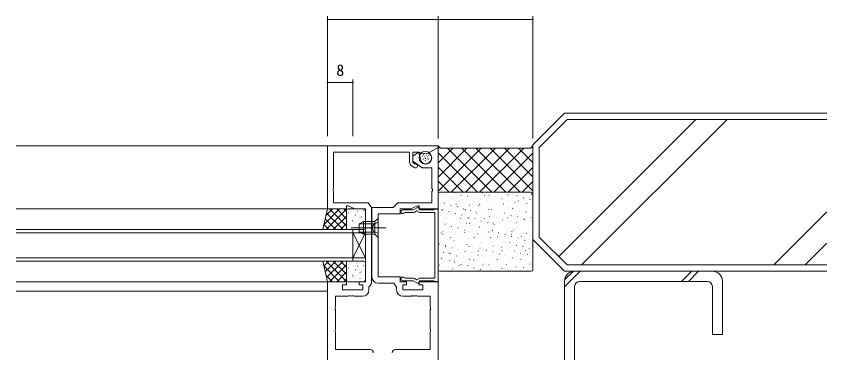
# Model space of a CAD drawing. Units: millimetres, scale not verified. Extents: x -841 to 746, y -594 to 534.
# Drawn here: x 250 to 506.5, y -37.5 to 69 of the extents above; entities that cross this region are included whole.
import ezdxf
from ezdxf.enums import TextEntityAlignment as Align

# ---------------------------------------------------------------- set-up
doc = ezdxf.new("R2010")
doc.units = ezdxf.units.MM
doc.header["$LTSCALE"] = 2
doc.linetypes.add('CHAIN2', pattern=[12, 9, -1, 1, -1])
doc.linetypes.add('DASHED3', pattern=[4, 3, -1])
for name, color, linetype, lineweight in [('0-3_YKK_12', 2, 'Continuous', 9), ('0-4_YSS_K', 3, 'Continuous', 9), ('0-5_YKK_D', 6, 'Continuous', 9), ('0-6_YKK_13', 4, 'Continuous', 9), ('0-7_YKK_11', 7, 'Continuous', 9)]:
    doc.layers.add(name, color=color, linetype=linetype, lineweight=lineweight)
doc.styles.add('ＭＳ ゴシック', font='')
doc.styles.get('ＭＳ ゴシック').set_extended_font_data('MS Gothic')

msp = doc.modelspace()

# ---------------------------------------------------------------- linework, layer by layer
at = {"layer": '0-3_YKK_12'}
for p, q in [((348.834, 28.008), (250.034, 28.008)), ((348.534, 8.008), (250.034, 8.008)), ((356.534, 1.508), (250.034, 1.508)), ((356.534, 0.508), (250.034, 0.508)), ((356.534, 1.508), (356.534, -8.492)), ((356.534, -7.492), (250.034, -7.492)), ((356.534, -8.492), (250.034, -8.492)), ((348.534, -14.992), (250.034, -14.992)), ((348.534, -17.992), (250.034, -17.992))]:
    msp.add_line(p, q, dxfattribs=at)
at = {"layer": '0-4_YSS_K'}
for p, q in [((423.534, 38.308), (413.534, 28.308)), ((424.363, 36.308), (415.534, 27.479)), ((465.066, 36.308), (421.714, -7.044)), ((506.534, 38.308), (423.534, 38.308)), ((506.534, 36.308), (424.363, 36.308)), ((474.966, 36.308), (428.966, -9.692)), ((413.534, 28.308), (413.534, -1.692)), ((384.284, 27.258), (383.534, 28.008)), ((383.534, 27.093), (383.992, 27.55)), ((383.534, 13.622), (397.169, 27.258)), ((383.534, 18.112), (392.679, 27.258)), ((383.534, 22.603), (388.189, 27.258)), ((395.998, 13.308), (383.534, 25.772)), ((384.284, 27.258), (412.784, 27.258)), ((400.488, 13.308), (386.538, 27.258)), ((387.71, 13.308), (401.66, 27.258)), ((404.978, 13.308), (391.028, 27.258)), ((392.2, 13.308), (406.15, 27.258)), ((409.468, 13.308), (395.518, 27.258)), ((396.69, 13.308), (410.64, 27.258)), ((413.534, 13.732), (400.009, 27.258)), ((401.18, 13.308), (413.534, 25.662)), ((413.534, 18.222), (404.499, 27.258)), ((413.534, 22.712), (408.989, 27.258)), ((412.784, 27.258), (413.534, 28.008)), ((413.534, 27.202), (413.131, 27.605)), ((415.534, 27.479), (415.534, -0.864)), ((391.508, 13.308), (383.534, 21.281)), ((405.67, 13.308), (413.534, 21.172)), ((387.018, 13.308), (383.534, 16.791)), ((410.16, 13.308), (413.534, 16.682)), ((413.034, 13.308), (384.034, 13.308)), ((388.757, 13.235), (388.801, 13.259)), ((389.578, 12.98), (389.584, 12.987)), ((390.833, 12.802), (390.877, 12.826)), ((397.603, 13.093), (397.647, 13.117)), ((411.169, 13.002), (411.175, 13.009)), ((413.166, 12.941), (413.21, 12.965)), ((383.534, 12.808), (383.534, -11.192)), ((383.608, 10.33), (383.615, 10.337)), ((384.064, 12.511), (384.108, 12.535)), ((385.55, 12.497), (385.557, 12.505)), ((386.089, 11.777), (386.133, 11.801)), ((387.603, 10.775), (387.61, 10.783)), ((388.166, 11.345), (388.209, 11.369)), ((390.19, 10.611), (390.234, 10.635)), ((390.731, 12.143), (390.778, 12.231)), ((391.364, 10.96), (391.37, 10.968)), ((392.858, 12.068), (392.902, 12.092)), ((394.935, 11.636), (394.979, 11.66)), ((395.391, 11.443), (395.398, 11.45)), ((396.959, 10.902), (397.003, 10.926)), ((398.189, 12.272), (398.236, 12.361)), ((399.036, 10.469), (399.08, 10.493)), ((399.386, 11.889), (399.393, 11.896)), ((399.627, 12.359), (399.671, 12.383)), ((401.704, 11.927), (401.748, 11.951)), ((403.147, 12.073), (403.153, 12.081)), ((403.729, 11.193), (403.773, 11.217)), ((405.2, 10.351), (405.206, 10.359)), ((405.648, 12.402), (405.695, 12.49)), ((405.805, 10.76), (405.849, 10.784)), ((406.397, 12.65), (406.44, 12.674)), ((407.174, 12.556), (407.181, 12.564)), ((408.473, 12.218), (408.517, 12.242)), ((408.96, 10.536), (408.967, 10.544)), ((410.498, 11.484), (410.542, 11.508)), ((412.574, 11.051), (412.618, 11.075)), ((412.988, 11.019), (412.995, 11.027)), ((413.106, 12.531), (413.153, 12.62)), ((413.534, -11.192), (413.534, 12.808)), ((384.655, 7.637), (384.702, 7.726)), ((384.855, 7.696), (384.899, 7.72)), ((385.394, 8.31), (385.401, 8.317)), ((385.498, 9.887), (385.542, 9.911)), ((387.522, 9.153), (387.566, 9.177)), ((389.224, 9.291), (389.271, 9.38)), ((389.422, 8.793), (389.429, 8.8)), ((389.599, 8.721), (389.643, 8.745)), ((391.624, 7.987), (391.668, 8.011)), ((392.114, 7.767), (392.16, 7.855)), ((392.267, 10.178), (392.311, 10.202)), ((393.417, 9.238), (393.423, 9.246)), ((394.292, 9.444), (394.336, 9.468)), ((396.368, 9.012), (396.412, 9.036)), ((396.683, 9.421), (396.729, 9.509)), ((397.177, 9.423), (397.184, 9.43)), ((398.393, 8.278), (398.437, 8.302)), ((399.23, 7.701), (399.237, 7.708)), ((399.572, 7.896), (399.619, 7.985)), ((400.469, 7.845), (400.513, 7.869)), ((401.061, 9.735), (401.105, 9.759)), ((401.205, 9.906), (401.212, 9.913)), ((402.991, 7.886), (402.998, 7.893)), ((403.137, 9.303), (403.181, 9.327)), ((404.141, 9.55), (404.188, 9.639)), ((405.162, 8.569), (405.206, 8.593)), ((407.019, 8.369), (407.025, 8.376)), ((407.031, 8.026), (407.077, 8.114)), ((407.239, 8.136), (407.283, 8.16)), ((407.83, 10.026), (407.874, 10.05)), ((409.907, 9.594), (409.95, 9.618)), ((411.013, 8.814), (411.02, 8.822)), ((411.6, 9.68), (411.646, 9.768)), ((411.931, 8.86), (411.975, 8.883)), ((384.263, 5.806), (384.307, 5.83)), ((386.931, 7.263), (386.975, 7.287)), ((387.447, 6.588), (387.454, 6.595)), ((388.956, 6.529), (389, 6.553)), ((391.032, 6.097), (391.076, 6.121)), ((391.208, 6.773), (391.215, 6.78)), ((393.057, 5.363), (393.101, 5.387)), ((393.7, 7.554), (393.744, 7.578)), ((395.236, 7.255), (395.242, 7.263)), ((395.725, 6.82), (395.769, 6.844)), ((397.022, 5.236), (397.028, 5.243)), ((397.802, 6.388), (397.846, 6.412)), ((398.065, 5.045), (398.112, 5.133)), ((399.827, 5.654), (399.87, 5.678)), ((401.049, 5.718), (401.056, 5.726)), ((401.903, 5.221), (401.947, 5.245)), ((402.494, 7.111), (402.538, 7.135)), ((404.571, 6.679), (404.615, 6.703)), ((405.044, 6.164), (405.05, 6.171)), ((405.524, 5.174), (405.571, 5.263)), ((406.596, 5.945), (406.64, 5.969)), ((408.672, 5.512), (408.716, 5.536)), ((408.805, 6.349), (408.811, 6.356)), ((409.264, 7.402), (409.307, 7.426)), ((411.34, 6.97), (411.384, 6.994)), ((412.833, 6.832), (412.839, 6.839)), ((412.982, 5.304), (413.029, 5.392)), ((413.365, 6.236), (413.409, 6.26)), ((506.534, 7.065), (489.777, -9.692)), ((383.62, 3.614), (383.664, 3.638)), ((385.239, 4.122), (385.245, 4.13)), ((385.697, 3.182), (385.741, 3.206)), ((386.038, 3.261), (386.085, 3.35)), ((386.288, 5.072), (386.332, 5.096)), ((388.365, 4.639), (388.408, 4.663)), ((389.266, 4.605), (389.273, 4.612)), ((390.389, 3.905), (390.433, 3.929)), ((390.607, 4.915), (390.654, 5.004)), ((391.053, 2.585), (391.059, 2.592)), ((392.466, 3.473), (392.51, 3.497)), ((393.261, 5.051), (393.268, 5.058)), ((393.496, 3.391), (393.543, 3.479)), ((394.491, 2.739), (394.535, 2.763)), ((395.08, 3.068), (395.087, 3.075)), ((395.134, 4.93), (395.178, 4.954)), ((397.159, 4.196), (397.203, 4.22)), ((399.075, 3.514), (399.081, 3.521)), ((399.235, 3.764), (399.279, 3.788)), ((400.955, 3.52), (401.002, 3.609)), ((401.26, 3.03), (401.304, 3.054)), ((402.835, 3.698), (402.842, 3.706)), ((403.336, 2.597), (403.38, 2.621)), ((403.928, 4.487), (403.972, 4.511)), ((406.004, 4.055), (406.048, 4.079)), ((406.863, 4.181), (406.87, 4.189)), ((408.029, 3.321), (408.073, 3.345)), ((408.413, 3.65), (408.46, 3.738)), ((410.106, 2.888), (410.15, 2.912)), ((410.697, 4.778), (410.741, 4.802)), ((410.857, 4.627), (410.864, 4.634)), ((412.677, 2.644), (412.683, 2.652)), ((412.774, 4.346), (412.817, 4.37)), ((384.531, 0.41), (384.578, 0.499)), ((385.054, 0.99), (385.098, 1.014)), ((387.13, 0.558), (387.174, 0.582)), ((387.292, 2.4), (387.298, 2.408)), ((387.722, 2.448), (387.766, 2.472)), ((389.111, 0.418), (389.118, 0.425)), ((389.798, 2.016), (389.842, 2.039)), ((391.823, 1.281), (391.867, 1.305)), ((391.99, 0.54), (392.036, 0.628)), ((393.105, 0.863), (393.112, 0.871)), ((393.899, 0.849), (393.943, 0.873)), ((395.924, 0.115), (395.968, 0.139)), ((396.567, 2.306), (396.611, 2.33)), ((396.866, 1.048), (396.873, 1.055)), ((398.592, 1.572), (398.636, 1.596)), ((399.448, 0.669), (399.495, 0.757)), ((400.669, 1.14), (400.713, 1.164)), ((400.894, 1.531), (400.9, 1.538)), ((402.694, 0.406), (402.737, 0.43)), ((404.888, 1.976), (404.895, 1.984)), ((405.361, 1.863), (405.405, 1.887)), ((406.707, -0.006), (406.714, 0.001)), ((406.907, 0.798), (406.953, 0.887)), ((407.438, 1.431), (407.482, 1.455)), ((408.649, 2.161), (408.656, 2.169)), ((409.463, 0.697), (409.507, 0.721)), ((410.702, 0.439), (410.709, 0.447)), ((411.539, 0.264), (411.583, 0.288)), ((412.131, 2.154), (412.174, 2.178)), ((384.462, -0.899), (384.506, -0.875)), ((385.083, -0.065), (385.09, -0.058)), ((386.487, -1.634), (386.531, -1.61)), ((387.136, -1.787), (387.143, -1.78)), ((387.421, -1.114), (387.467, -1.026)), ((388.564, -2.066), (388.608, -2.042)), ((389.155, -0.176), (389.199, -0.152)), ((390.897, -1.602), (390.903, -1.595)), ((391.232, -0.608), (391.276, -0.585)), ((393.257, -1.343), (393.3, -1.319)), ((394.879, -0.985), (394.926, -0.897)), ((394.924, -1.12), (394.931, -1.112)), ((395.333, -1.775), (395.377, -1.751)), ((397.358, -2.509), (397.402, -2.485)), ((398.001, -0.318), (398.045, -0.294)), ((398.919, -0.674), (398.926, -0.667)), ((400.026, -1.052), (400.069, -1.028)), ((402.102, -1.484), (402.146, -1.46)), ((402.338, -0.856), (402.384, -0.767)), ((402.68, -0.489), (402.687, -0.482)), ((404.127, -2.218), (404.171, -2.194)), ((404.732, -2.211), (404.739, -2.204)), ((404.77, -0.027), (404.814, -0.003)), ((406.795, -0.761), (406.839, -0.737)), ((408.493, -2.026), (408.5, -2.019)), ((408.871, -1.193), (408.915, -1.169)), ((409.796, -0.726), (409.843, -0.638)), ((410.896, -1.927), (410.94, -1.903)), ((412.521, -1.543), (412.528, -1.536)), ((412.973, -2.36), (413.017, -2.336)), ((413.534, -1.692), (423.534, -11.692)), ((415.534, -0.864), (424.363, -9.692)), ((383.819, -3.091), (383.863, -3.067)), ((384.927, -4.253), (384.934, -4.245)), ((385.896, -3.523), (385.94, -3.499)), ((385.914, -3.966), (385.961, -3.877)), ((387.921, -4.258), (387.965, -4.234)), ((388.955, -3.77), (388.962, -3.763)), ((389.997, -4.69), (390.041, -4.666)), ((390.589, -2.8), (390.632, -2.776)), ((392.665, -3.232), (392.709, -3.209)), ((392.949, -3.324), (392.956, -3.317)), ((393.372, -3.836), (393.419, -3.748)), ((394.69, -3.967), (394.734, -3.943)), ((396.71, -3.14), (396.717, -3.132)), ((396.766, -4.399), (396.81, -4.375)), ((398.763, -4.862), (398.77, -4.854)), ((398.791, -5.133), (398.835, -5.109)), ((399.434, -2.942), (399.478, -2.918)), ((400.738, -2.657), (400.745, -2.649)), ((400.831, -3.707), (400.878, -3.619)), ((401.459, -3.676), (401.503, -3.652)), ((402.524, -4.677), (402.531, -4.669)), ((403.536, -4.108), (403.58, -4.084)), ((405.561, -4.842), (405.604, -4.818)), ((406.204, -2.651), (406.247, -2.627)), ((406.552, -4.194), (406.559, -4.186)), ((408.228, -3.385), (408.272, -3.361)), ((408.289, -3.578), (408.336, -3.489)), ((410.305, -3.817), (410.349, -3.793)), ((410.546, -3.748), (410.553, -3.741)), ((411.179, -5.102), (411.226, -5.014)), ((412.33, -4.551), (412.374, -4.527)), ((506.534, -2.834), (499.676, -9.692)), ((384.662, -7.605), (384.706, -7.581)), ((385.253, -5.715), (385.297, -5.691)), ((386.98, -5.975), (386.987, -5.967)), ((387.329, -6.147), (387.373, -6.123)), ((388.803, -5.49), (388.85, -5.402)), ((389.354, -6.881), (389.398, -6.858)), ((390.741, -5.79), (390.748, -5.783)), ((391.431, -7.314), (391.475, -7.29)), ((392.022, -5.424), (392.066, -5.4)), ((392.794, -7.512), (392.801, -7.504)), ((394.099, -5.857), (394.143, -5.832)), ((394.769, -5.307), (394.775, -5.3)), ((396.124, -6.591), (396.167, -6.567)), ((396.262, -5.361), (396.309, -5.273)), ((396.555, -7.327), (396.561, -7.32)), ((398.2, -7.023), (398.244, -6.999)), ((400.582, -6.844), (400.589, -6.837)), ((400.868, -5.566), (400.912, -5.542)), ((402.893, -6.3), (402.936, -6.276)), ((403.72, -5.232), (403.767, -5.143)), ((404.577, -6.399), (404.584, -6.391)), ((404.969, -6.732), (405.013, -6.708)), ((406.994, -7.466), (407.038, -7.442)), ((407.637, -5.275), (407.681, -5.251)), ((408.338, -6.214), (408.344, -6.206)), ((409.662, -6.009), (409.706, -5.985)), ((411.738, -6.441), (411.782, -6.417)), ((412.365, -5.731), (412.372, -5.724)), ((384.019, -9.796), (384.062, -9.772)), ((384.772, -8.44), (384.778, -8.433)), ((386.095, -10.229), (386.139, -10.205)), ((386.686, -8.339), (386.73, -8.315)), ((386.824, -10.162), (386.831, -10.155)), ((387.297, -8.342), (387.344, -8.253)), ((388.763, -8.771), (388.807, -8.747)), ((388.799, -7.957), (388.806, -7.95)), ((390.186, -9.866), (390.233, -9.778)), ((390.585, -9.977), (390.592, -9.97)), ((390.788, -9.505), (390.832, -9.481)), ((392.864, -9.938), (392.908, -9.914)), ((393.456, -8.048), (393.499, -8.024)), ((394.613, -9.495), (394.62, -9.487)), ((394.755, -8.212), (394.802, -8.124)), ((395.532, -8.48), (395.576, -8.456)), ((397.557, -9.214), (397.601, -9.191)), ((397.645, -9.737), (397.691, -9.649)), ((398.608, -9.049), (398.614, -9.042)), ((399.634, -9.647), (399.677, -9.623)), ((400.225, -7.757), (400.269, -7.733)), ((402.214, -8.083), (402.261, -7.995)), ((402.301, -8.19), (402.345, -8.165)), ((402.368, -8.864), (402.375, -8.857)), ((404.326, -8.924), (404.37, -8.9)), ((405.103, -9.607), (405.15, -9.519)), ((406.396, -8.381), (406.403, -8.374)), ((406.403, -9.356), (406.446, -9.332)), ((408.428, -10.09), (408.471, -10.066)), ((409.071, -7.899), (409.114, -7.875)), ((409.672, -7.953), (409.719, -7.865)), ((410.391, -7.936), (410.397, -7.928)), ((411.095, -8.633), (411.139, -8.609)), ((412.21, -9.918), (412.216, -9.911)), ((412.562, -9.478), (412.608, -9.39)), ((413.172, -9.065), (413.216, -9.041)), ((424.363, -9.692), (506.534, -9.692)), ((384.034, -11.692), (413.034, -11.692)), ((388.12, -10.963), (388.164, -10.939)), ((390.196, -11.395), (390.24, -11.371)), ((392.645, -11.692), (392.645, -11.692)), ((394.889, -10.672), (394.933, -10.648)), ((396.399, -11.515), (396.406, -11.507)), ((396.966, -11.104), (397.009, -11.08)), ((400.427, -11.032), (400.434, -11.024)), ((401.658, -10.381), (401.702, -10.357)), ((403.735, -10.813), (403.779, -10.789)), ((404.421, -10.586), (404.428, -10.579)), ((405.76, -11.548), (405.804, -11.524)), ((408.182, -10.401), (408.189, -10.394)), ((410.504, -10.523), (410.548, -10.499)), ((412.529, -11.257), (412.573, -11.233)), ((423.534, -11.692), (506.534, -11.692)), ((423.534, -16.609), (428.451, -11.692)), ((423.564, -14.456), (426.298, -11.722)), ((470.334, -11.692), (426.734, -11.692)), ((460.604, -14.892), (463.804, -11.692)), ((462.727, -14.892), (465.927, -11.692)), ((423.534, -14.892), (423.534, -108.492)), ((428.334, -14.892), (468.734, -14.892)), ((426.734, -106.892), (426.734, -16.492))]:
    msp.add_line(p, q, dxfattribs=at)
msp.add_lwpolyline([(470.334, -16.492), (470.334, -31.692), (473.534, -31.692), (473.534, -14.892)], dxfattribs=at)
for centre, radius, start, end in [((384.034, 12.808), 0.5, 90, 180), ((413.034, 12.808), 0.5, 0, 90), ((384.034, -11.192), 0.5, 180, 270), ((413.034, -11.192), 0.5, 270, 0), ((426.734, -14.892), 3.2, 90, 180), ((470.334, -14.892), 3.2, 0, 90), ((428.334, -16.492), 1.6, 90, 180), ((468.734, -16.492), 1.6, 0, 90)]:
    msp.add_arc(centre, radius, start, end, dxfattribs=at)
at = {"layer": '0-5_YKK_D'}
for p, q in [((348.534, 31.008), (348.534, 69.008)), ((348.534, 68.008), (383.534, 68.008)), ((383.534, 31.008), (383.534, 69.008)), ((383.534, 30.308), (383.534, 69.008)), ((383.534, 68.008), (413.534, 68.008)), ((413.534, 30.308), (413.534, 69.008)), ((348.534, 31.008), (348.534, 49.008)), ((356.534, 31.008), (356.534, 49.008)), ((348.534, 48.008), (356.534, 48.008))]:
    msp.add_line(p, q, dxfattribs=at)
for centre, start, end in [((348.534, 68.008), 0, 180), ((348.534, 68.008), 180, 0), ((383.534, 68.008), 0, 180), ((383.534, 68.008), 0, 180), ((383.534, 68.008), 180, 0), ((383.534, 68.008), 180, 0), ((413.534, 68.008), 0, 180), ((413.534, 68.008), 180, 0), ((348.534, 48.008), 0, 180), ((348.534, 48.008), 180, 0), ((356.534, 48.008), 0, 180), ((356.534, 48.008), 180, 0)]:
    msp.add_arc(centre, 0.106, start, end, dxfattribs=at)
at = {"layer": '0-6_YKK_13'}
for p, q in [((378.65, 24.66), (378.728, 24.844)), ((378.846, 23.652), (378.925, 23.836)), ((378.907, 25.151), (378.985, 25.335)), ((379.246, 24.357), (379.324, 24.542)), ((379.449, 23.247), (379.527, 23.431)), ((379.45, 23.896), (379.528, 24.08)), ((379.733, 24.975), (379.811, 25.16)), ((379.982, 23.795), (380.06, 23.979)), ((380.173, 24.364), (380.251, 24.548)), ((380.455, 24.794), (380.533, 24.978)), ((380.523, 23.716), (380.601, 23.9)), ((347.378, 2.999), (352.387, 8.008)), ((348.052, 5.917), (350.142, 8.008)), ((348.132, 1.508), (354.534, 7.909)), ((349.2, 8.008), (354.534, 2.673)), ((351.445, 8.008), (354.534, 4.918)), ((353.69, 8.008), (354.534, 7.163)), ((360.034, 8.008), (355.034, 8.008)), ((348.238, 6.724), (353.455, 1.508)), ((350.377, 1.508), (354.534, 5.664)), ((354.534, 7.508), (354.534, 2.008)), ((354.629, 5.38), (354.636, 5.374)), ((355.155, 6.773), (355.179, 6.729)), ((356.612, 7.2), (356.619, 7.193)), ((357.346, 6.13), (357.37, 6.086)), ((358.026, 7.371), (358.114, 7.325)), ((358.817, 5.225), (358.824, 5.218)), ((359.236, 5.539), (359.26, 5.495)), ((359.97, 7.563), (359.994, 7.52)), ((360.534, 2.008), (360.534, 7.508)), ((347.396, 3.076), (348.965, 1.508)), ((347.817, 4.9), (351.21, 1.508)), ((352.622, 1.508), (354.534, 3.419)), ((354.722, 4.696), (354.746, 4.653)), ((356.501, 4.482), (356.59, 4.435)), ((356.612, 4.105), (356.636, 4.061)), ((356.796, 3.439), (356.804, 3.432)), ((358.534, 3.308), (359.934, 4.008)), ((358.534, 0.708), (358.534, 3.308)), ((363.534, 3.353), (358.626, 3.353)), ((358.804, 3.462), (358.828, 3.418)), ((363.534, 4.008), (359.934, 4.008)), ((359.934, 0.008), (359.934, 4.008)), ((364.534, 5.008), (363.534, 4.008)), ((363.534, 4.008), (363.534, 0.008)), ((364.534, -0.992), (364.534, 5.008)), ((355.034, 1.508), (360.034, 1.508)), ((356.18, 2.029), (356.204, 1.985)), ((360.534, -7.492), (356.534, 0.508)), ((360.534, 0.508), (356.534, -7.492)), ((358.534, 0.708), (359.934, 0.008)), ((363.534, 0.662), (358.626, 0.662)), ((363.534, 0.008), (359.934, 0.008)), ((364.534, -0.992), (363.534, 0.008)), ((347.378, -9.983), (352.387, -14.992)), ((347.396, -10.061), (348.965, -8.492)), ((347.817, -11.885), (351.21, -8.492)), ((348.132, -8.492), (354.534, -14.894)), ((348.238, -13.709), (353.455, -8.492)), ((349.2, -14.992), (354.534, -9.658)), ((350.377, -8.492), (354.534, -12.649)), ((352.622, -8.492), (354.534, -10.404)), ((354.534, -8.992), (354.534, -14.492)), ((360.034, -8.492), (355.034, -8.492)), ((355.889, -8.602), (355.913, -8.646)), ((356.612, -10.2), (356.619, -10.207)), ((357.779, -9.193), (357.803, -9.237)), ((358.026, -10.029), (358.114, -10.075)), ((359.97, -9.837), (359.994, -9.88)), ((360.534, -14.492), (360.534, -8.992)), ((351.445, -14.992), (354.534, -11.903)), ((354.629, -12.019), (354.636, -12.026)), ((354.722, -12.703), (354.746, -12.747)), ((355.155, -10.627), (355.179, -10.671)), ((357.346, -11.27), (357.37, -11.314)), ((358.817, -12.175), (358.824, -12.182)), ((359.236, -11.861), (359.26, -11.905)), ((348.052, -12.902), (350.142, -14.992)), ((353.69, -14.992), (354.534, -14.148)), ((355.034, -14.992), (360.034, -14.992)), ((356.501, -12.918), (356.59, -12.965)), ((356.612, -13.295), (356.636, -13.339)), ((356.796, -13.961), (356.804, -13.968)), ((358.804, -13.938), (358.828, -13.982))]:
    msp.add_line(p, q, dxfattribs=at)
at = {"layer": '0-6_YKK_13', "linetype": 'DASHED3'}
for p, q in [((363.191, 3.153), (362.582, 2.008)), ((364.534, 3.808), (363.191, 3.153)), ((363.191, 0.863), (362.582, 2.008)), ((364.534, 0.208), (363.191, 0.863))]:
    msp.add_line(p, q, dxfattribs=at)
at = {"layer": '0-6_YKK_13', "linetype": 'CHAIN2'}
msp.add_line((367.034, 2.008), (356.034, 2.008), dxfattribs=at)
at = {"layer": '0-6_YKK_13'}
for points in [[(347.034, 1.508), (348.534, 8.008), (354.534, 8.008), (354.534, 1.508)], [(356.534, -7.492), (360.534, -7.492), (360.534, 0.508), (356.534, 0.508)], [(347.034, -8.492), (348.534, -14.992), (354.534, -14.992), (354.534, -8.492)]]:
    msp.add_lwpolyline(points, close=True, dxfattribs=at)
msp.add_circle((379.533, 24.208), 2, dxfattribs=at)
for centre, start, end in [((355.034, 7.508), 90, 180), ((360.034, 7.508), 0, 90), ((355.034, 2.008), 180, 270), ((360.034, 2.008), 270, 0), ((355.034, -8.992), 90, 180), ((360.034, -8.992), 0, 90), ((355.034, -14.492), 180, 270), ((360.034, -14.492), 270, 0)]:
    msp.add_arc(centre, 0.5, start, end, dxfattribs=at)
at = {"layer": '0-7_YKK_11'}
for p, q in [((381.332, 24.804), (381.424, 24.461)), ((374.961, 21.861), (376.011, 21.125))]:
    msp.add_line(p, q, dxfattribs=at)
for points in [[(376.251, 22.294), (376.017, 22.342), (375.534, 22.68), (375.534, 26.008), (377.544, 26.008), (378.034, 25.423), (380.434, 25.718), (383.534, 27.508), (383.534, 28.008), (348.534, 28.008), (348.534, 8.008), (354.534, 8.008), (354.534, 9.008), (355.034, 9.008), (357.179, 8.008), (360.534, 8.008), (360.534, -14.992), (358.534, -14.992), (358.534, -15.992), (359.734, -15.992), (359.734, -17.592), (353.334, -17.592), (353.334, -15.992), (354.534, -15.992), (354.534, -14.992), (348.534, -14.992)], [(361.664, -17.592), (361.664, -16.735), (362.464, -15.592), (362.464, 1.549), (362.344, 1.733), (362.344, 2.283), (362.464, 2.466), (362.464, 8.508), (361.414, 10.008), (350.464, 10.008), (350.464, 13.549), (350.344, 13.733), (350.344, 14.283), (350.464, 14.466), (350.464, 26.008), (374.534, 26.008), (374.534, 22.68)], [(378.044, 23.555), (377.387, 26.005), (375.534, 24.708), (375.534, 23.108), (378.534, 21.008), (381.604, 21.008), (381.604, 14.466), (381.724, 14.283), (381.724, 13.733), (381.604, 13.549), (381.604, 10.008), (370.834, 10.008), (369.334, 8.508), (362.604, 8.508), (362.604, 2.466), (362.724, 2.283), (362.724, 1.733), (362.604, 1.549), (362.604, -13.492)], [(383.534, -170.992), (383.534, -14.992), (377.534, -14.992), (377.534, -15.992), (378.734, -15.992), (378.734, -17.592), (372.334, -17.592), (372.334, -15.992), (373.534, -15.992), (373.534, -14.992), (371.534, -14.992), (371.534, -13.492), (364.534, -13.492), (364.534, 6.508), (371.534, 6.508), (371.534, 8.008), (374.89, 8.008), (377.034, 9.008), (377.534, 9.008), (377.534, 8.008), (383.534, 8.008), (383.534, 27.277), (383.334, 27.392), (380.585, 25.805), (380.585, 25.574), (380.867, 25.411)], [(372.334, 7.708), (375.683, 7.708), (377.259, 8.617), (377.784, 7.708), (382.101, 7.708), (382.361, 7.858), (382.534, 7.958), (383.534, 7.958)], [(383.534, 7.958), (383.534, -14.942), (382.534, -14.942), (382.361, -14.842), (382.101, -14.692), (377.784, -14.692), (377.259, -15.602), (375.683, -14.692), (372.334, -14.692)], [(375.629, 6.908), (373.082, 6.908), (372.833, 6.774)], [(377.104, 7.302), (376.715, 7.38), (376.129, 7.042)], [(377.9, -13.892), (382.534, -13.892), (382.534, 6.908), (377.9, 6.908)], [(348.534, -14.992), (348.534, -171.992), (383.534, -171.992), (383.534, -170.992), (382.534, -170.992), (380.059, -169.992), (370.234, -169.992), (370.234, -167.223)], [(372.833, -13.759), (373.082, -13.892), (375.629, -13.892)], [(376.129, -14.026), (376.715, -14.365), (377.104, -14.287)], [(364.604, -15.492), (369.534, -15.492), (370.404, -16.735), (370.404, -17.592)], [(362.034, -36.492), (351.034, -36.492), (351.034, -30.951), (350.914, -30.767), (350.914, -30.217), (351.034, -30.034), (351.034, -23.951), (350.914, -23.767), (350.914, -23.217), (351.034, -23.034), (351.034, -19.592), (355.076, -19.592), (355.259, -19.472), (355.809, -19.472), (355.992, -19.592), (356.076, -19.592), (356.259, -19.472), (356.809, -19.472), (356.992, -19.592), (359.664, -19.592)], [(372.404, -19.592), (375.076, -19.592), (375.259, -19.472), (375.809, -19.472), (375.993, -19.592), (376.076, -19.592), (376.259, -19.472), (376.809, -19.472), (376.992, -19.592), (381.034, -19.592), (381.034, -23.034), (381.154, -23.217), (381.154, -23.767), (381.034, -23.951), (381.034, -30.034), (381.154, -30.217), (381.154, -30.767), (381.034, -30.951), (381.034, -36.492), (370.034, -36.492)]]:
    msp.add_lwpolyline(points, dxfattribs=at)
for centre, radius, start, end in [((379.734, 24.008), 1.75, 194.99997, 15), ((380.367, 24.545), 1, 14.99998, 59.99997), ((375.534, 22.68), 1, 179.99998, 234.99998), ((376.384, 21.658), 0.65, 234.99998, 101.8264), ((372.334, 7.108), 0.6, 90.00002, 326.25102), ((375.629, 7.908), 1, 270.00003, 300.00005), ((377.9, 7.908), 1, 217.28802, 269.99997), ((364.604, -13.492), 2, 180, 269.99998), ((372.334, -14.092), 0.6, 33.74896, 269.99997), ((375.629, -14.892), 1, 59.99994, 89.99995), ((377.9, -14.892), 1, 90.00002, 142.71196), ((359.664, -17.592), 2, 270, 359.99998), ((372.404, -17.592), 2, 180, 269.99998), ((362.034, -37.492), 1, 0, 89.99998), ((370.034, -37.492), 1, 90, 179.99998)]:
    msp.add_arc(centre, radius, start, end, dxfattribs=at)

# ---------------------------------------------------------------- texts
at = {"layer": '0-5_YKK_D', "color": 4, "style": 'ＭＳ ゴシック'}
msp.add_text('8', height=3.666, dxfattribs=at).set_placement((351.334, 49.008), align=Align.BOTTOM_LEFT)

doc.saveas('drawing.dxf')
